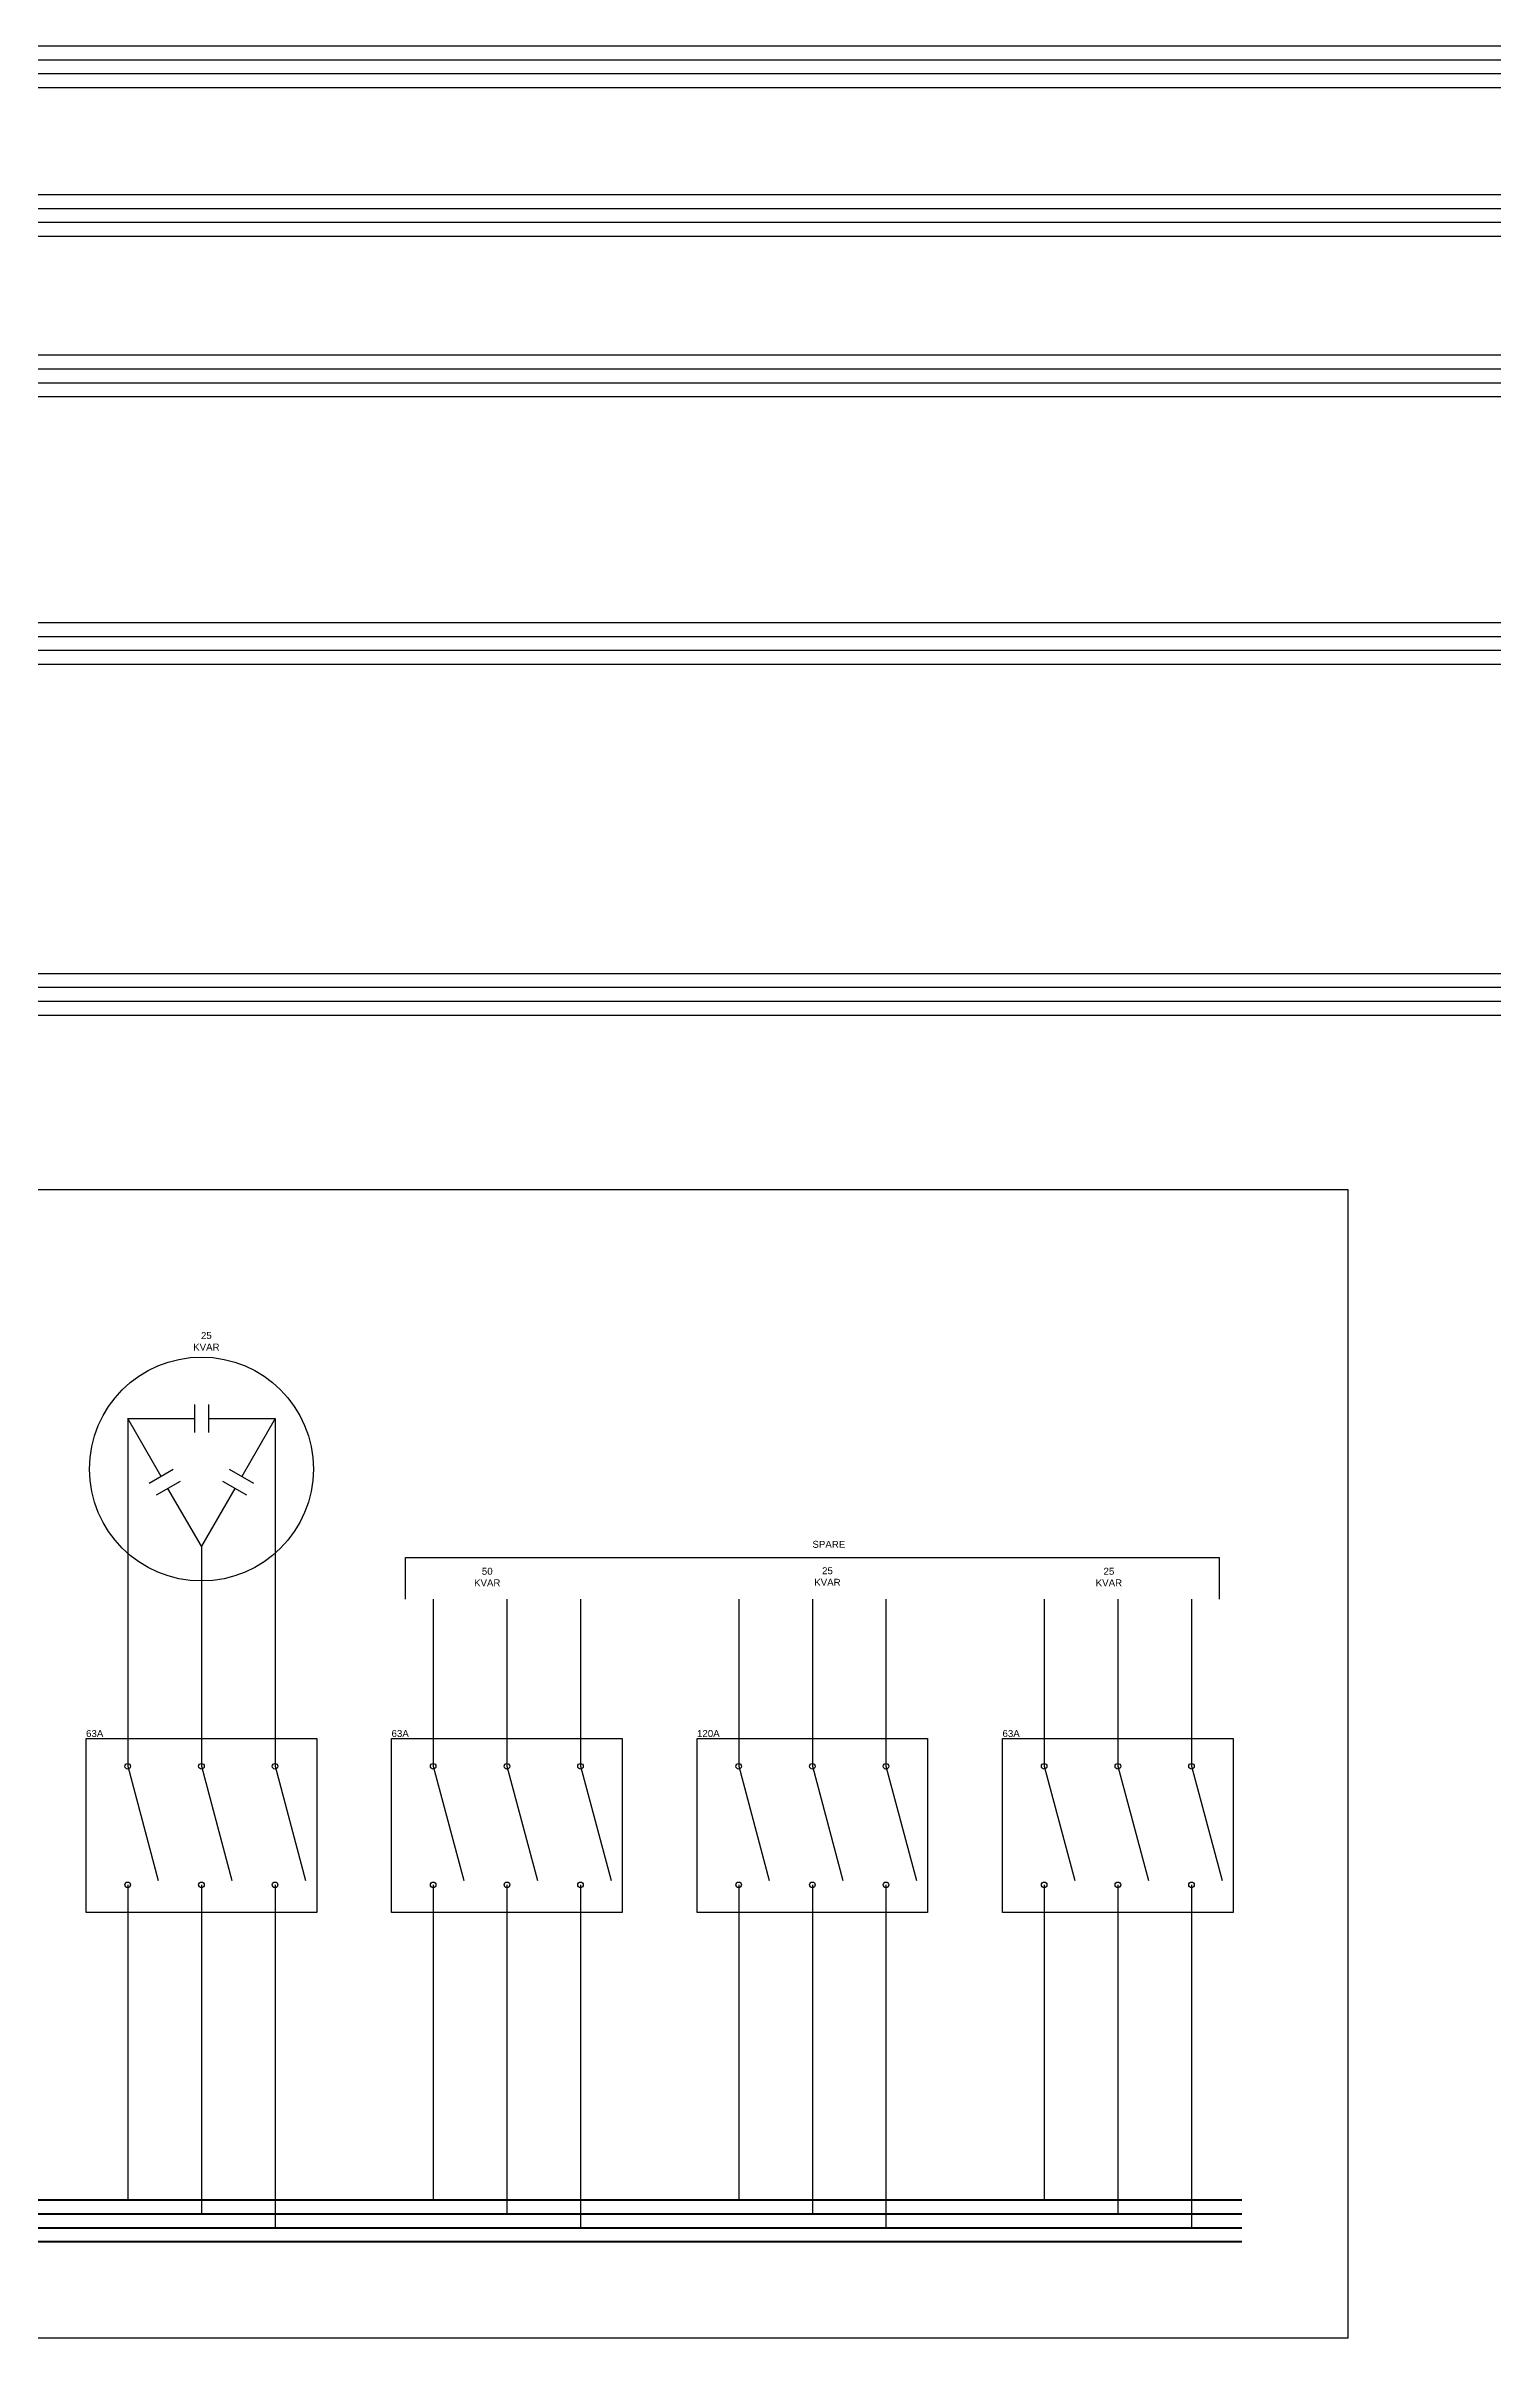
# Model space of a CAD drawing. Header units: inches. Extents: x -137 to 2243, y 16 to 894.
# Drawn here: x 775.8 to 880, y 204.4 to 369.4 of the extents above; entities that cross this region are included whole.
import ezdxf

# ---------------------------------------------------------------- set-up
doc = ezdxf.new("R2010")
doc.units = ezdxf.units.IN
doc.header["$MEASUREMENT"] = 0
doc.styles.get("Standard").update_dxf_attribs({"font": 'arial.ttf'})

msp = doc.modelspace()

# ---------------------------------------------------------------- linework, layer by layer
at = {"color": 2, "true_color": 0xf1eb1f}
for p, q in [((620.94, 368.41), (987.75, 368.41)), ((621.94, 369.41), (988.75, 369.41)), ((618.94, 366.41), (985.75, 366.41)), ((619.94, 367.41), (986.75, 367.41)), ((336.48, 347.16), (966.5, 347.16)), ((334.48, 345.16), (964.5, 345.16)), ((335.48, 346.16), (965.5, 346.16)), ((333.48, 344.16), (963.5, 344.16)), ((237.4, 326.9), (943.24, 326.9)), ((238.4, 327.9), (944.24, 327.9)), ((236.4, 325.9), (942.24, 325.9)), ((235.4, 324.9), (941.24, 324.9))]:
    msp.add_line(p, q, dxfattribs=at)
for p, q in [((517.04, 358.71), (1932.87, 358.71)), ((518.04, 357.71), (1931.87, 357.71)), ((519.04, 356.71), (1930.87, 356.71)), ((520.04, 355.71), (1929.87, 355.71)), ((635.82, 302.64), (890.46, 302.64)), ((636.82, 301.64), (889.46, 301.64)), ((637.82, 300.64), (888.46, 300.64)), ((638.82, 299.64), (887.46, 299.64)), ((786.5, 271.6), (786.5, 269.6)), ((787.5, 271.6), (787.5, 269.6)), ((781.69, 270.6), (781.69, 245.56)), ((792.3, 270.6), (792.3, 245.56)), ((784.96, 266.93), (783.23, 265.93)), ((785.46, 266.07), (783.73, 265.07)), ((790.27, 265.07), (788.53, 266.07)), ((790.77, 265.93), (789.03, 266.93)), ((787, 261.41), (787, 245.56)), ((801.69, 257.59), (801.69, 260.59)), ((801.69, 260.59), (860.3, 260.59)), ((860.3, 260.59), (860.3, 257.59)), ((803.69, 257.59), (803.69, 245.56)), ((809, 257.59), (809, 245.56)), ((814.3, 257.59), (814.3, 245.56)), ((825.69, 257.59), (825.69, 245.56)), ((831, 257.59), (831, 245.56)), ((836.3, 257.59), (836.3, 245.56)), ((847.69, 257.59), (847.69, 245.56)), ((853, 257.59), (853, 245.56)), ((858.3, 257.59), (858.3, 245.56)), ((781.69, 245.56), (783.89, 237.35)), ((787, 245.56), (789.2, 237.35)), ((792.3, 245.56), (794.5, 237.35)), ((803.69, 245.56), (805.89, 237.35)), ((809, 245.56), (811.2, 237.35)), ((814.3, 245.56), (816.5, 237.35)), ((825.69, 245.56), (827.89, 237.35)), ((831, 245.56), (833.2, 237.35)), ((836.3, 245.56), (838.5, 237.35)), ((847.69, 245.56), (849.89, 237.35)), ((853, 245.56), (855.2, 237.35)), ((858.3, 245.56), (860.5, 237.35)), ((781.69, 237.03), (781.69, 214.32)), ((787, 237.03), (787, 213.32)), ((787, 237.03), (787, 235.03)), ((792.3, 237.03), (792.3, 212.32)), ((803.69, 237.03), (803.69, 214.32)), ((809, 237.03), (809, 213.32)), ((809, 237.03), (809, 235.03)), ((814.3, 237.03), (814.3, 212.32)), ((825.69, 237.03), (825.69, 214.32)), ((831, 237.03), (831, 213.32)), ((831, 237.03), (831, 235.03)), ((836.3, 237.03), (836.3, 212.32)), ((847.69, 237.03), (847.69, 214.32)), ((853, 237.03), (853, 213.32)), ((853, 237.03), (853, 235.03)), ((858.3, 237.03), (858.3, 212.32))]:
    msp.add_line(p, q)
at = {"color": 40, "lineweight": 211, "true_color": 0xf8d731}
msp.add_line((861.92, 213.32), (637.82, 213.32), dxfattribs=at)
at = {"color": 240, "lineweight": 211, "true_color": 0xed1f24}
msp.add_line((861.92, 214.32), (638.82, 214.32), dxfattribs=at)
at = {"color": 18, "lineweight": 211, "true_color": 0x000000}
msp.add_line((861.92, 211.32), (635.82, 211.32), dxfattribs=at)
at = {"color": 152, "lineweight": 211, "true_color": 0x2776bb}
msp.add_line((861.92, 212.32), (636.82, 212.32), dxfattribs=at)
for points in [[(620.82, 287.08), (869.56, 287.08), (869.56, 204.39), (620.82, 204.39)], [(778.69, 247.56), (795.3, 247.56), (795.3, 235.03), (778.69, 235.03)], [(800.69, 247.56), (817.3, 247.56), (817.3, 235.03), (800.69, 235.03)], [(822.69, 247.56), (839.3, 247.56), (839.3, 235.03), (822.69, 235.03)], [(844.69, 247.56), (861.3, 247.56), (861.3, 235.03), (844.69, 235.03)]]:
    msp.add_lwpolyline(points, close=True)
for points in [[(784.09, 266.43), (781.69, 270.6), (786.5, 270.6)], [(787.5, 270.6), (792.3, 270.6), (789.9, 266.43)], [(789.4, 265.57), (787, 261.41), (784.59, 265.57)]]:
    msp.add_lwpolyline(points)
msp.add_circle((787, 266.96), 8.06)
at = {"color": 9}
for centre in [(781.69, 245.56), (787, 245.56), (792.3, 245.56), (803.69, 245.56), (809, 245.56), (814.3, 245.56), (825.69, 245.56), (831, 245.56), (836.3, 245.56), (847.69, 245.56), (853, 245.56), (858.3, 245.56), (781.69, 237.03), (787, 237.03), (792.3, 237.03), (803.69, 237.03), (809, 237.03), (814.3, 237.03), (825.69, 237.03), (831, 237.03), (836.3, 237.03), (847.69, 237.03), (853, 237.03), (858.3, 237.03)]:
    msp.add_circle(centre, 0.201, dxfattribs=at)

# ---------------------------------------------------------------- texts
at = {"char_height": 0.5, "attachment_point": 1}
for s, width, insert in [('\\pxqc;25\\PKVAR', 2.8873, (785.91, 276.82)), ('SPARE', 31.2568, (831, 261.79)), ('\\pxqc;50\\PKVAR', 2.8873, (806.14, 259.85)), ('\\pxqc;25\\PKVAR', 2.8873, (830.64, 259.89)), ('\\pxqc;25\\PKVAR', 2.8873, (850.91, 259.85)), ('63A', 31.2568, (778.69, 248.17)), ('63A', 31.2568, (800.69, 248.17)), ('120A', 31.2568, (822.69, 248.17)), ('63A', 31.2568, (844.69, 248.17))]:
    msp.add_mtext_dynamic_manual_height_columns(s, width=width, gutter_width=1, heights=[0], dxfattribs=dict(at, insert=insert))

doc.saveas('drawing.dxf')
